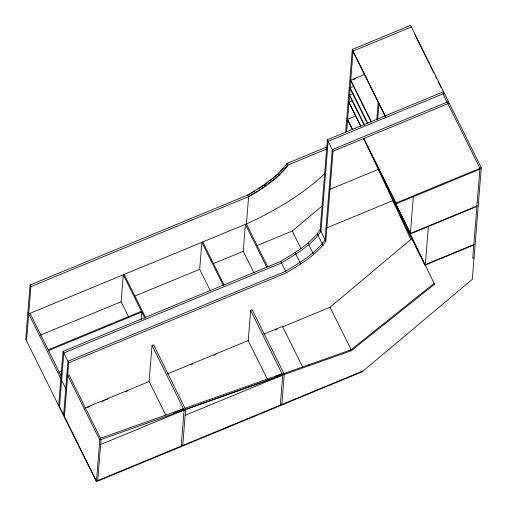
<?xml version="1.0" encoding="UTF-8"?>
<svg xmlns="http://www.w3.org/2000/svg" width="507" height="507" viewBox="0 0 507 507"><rect width="100%" height="100%" fill="white"/><g stroke="black" fill="none" stroke-linecap="round" stroke-linejoin="round"><path stroke-width="0.76" d="M254.666 191.114A64.338 21.795 -26.4 0 1 247.796 195.011L30.084 285.004L25.724 339.24L96.419 481.65L362.131 371.821L472.315 279.332L481.276 167.76L410.581 25.35L352.289 49.445L345.635 132.34M26.535 340.862L30.889 286.626L30.084 285.004M58.679 405.625L63.033 351.389L280.751 261.397C295.011 252.581 310.525 243.924 320.151 229.753L327.376 139.755L443.536 91.735L443.486 92.331M59.458 407.197L63.812 352.961L281.531 262.968C295.79 254.153 311.304 245.489 320.931 231.325L328.156 141.326L444.316 93.307M63.578 415.487L67.932 361.25L285.644 271.264C299.91 262.442 315.424 253.785 325.05 239.621L332.275 149.622L448.429 101.603M64.357 417.058L68.711 362.822L63.033 351.389M96.419 481.65L99.765 439.987L67.704 375.395L68.99 374.863L101.051 439.455L97.75 480.579M128.784 317.217L121.116 301.766L123.283 274.788L144.856 318.244M141.161 319.752L141.776 312.046L48.533 350.591M165.903 415.309L149.121 381.498L152.018 345.432L153.57 344.785L185.625 409.46M181.189 446.09L184.079 410.017L152.018 345.432M182.735 445.45L185.632 409.377L284.262 374.305L252.201 309.72L250.642 310.36L248.215 340.539L267.442 379.268M210.519 291.113L199.688 269.293L201.856 242.308L223.257 285.422M254.064 273.115L243.233 251.295L245.401 224.309L266.714 267.246M326.99 146.922L287.196 163.368L278.153 173.819L264.369 184.7L247.796 195.011L248.601 196.634L246.415 223.891L267.626 266.625M263.583 334.189L282.475 326.381L282.437 326.92L330.07 307.229L412.058 238.41M280.282 405.131L282.703 374.952M281.841 404.485L284.262 374.305M68.711 362.822L286.423 272.829C300.689 264.014 316.203 255.357 325.83 241.193L333.055 151.187L327.376 139.755M314.498 391.505L314.543 390.973M346.617 131.795L353.094 51.068L411.386 26.972M395.904 203.922L363.836 139.336L363.912 138.436L395.973 203.022L395.904 203.922L479.876 169.205M376.764 120.013L378.184 102.3M377.709 119.576L378.97 103.884M476.891 206.425L410.347 233.942L378.317 168.888L410.385 233.474L476.929 205.969M385.244 115.83L385.193 116.42L353.049 51.663M473.792 245.001L424.885 265.218L392.862 200.17L424.923 264.762L473.83 244.545M410.347 233.942L413.332 196.716M424.498 263.9L424.53 263.45L424.885 265.218M425.322 264.597L428.383 226.483M30.889 286.626L248.601 196.634A67.938 23.011 -26.4 0 0 265.174 186.329L278.964 175.441L288.008 164.997L327.059 148.849M256.612 245.762L292.241 231.034L321.907 206.134M99.765 439.987L351.294 350.705L434.55 284.243L409.922 233.081M248.601 196.634C260.23 189.694 271.967 182.558 281.467 172.767A67.938 23.011 -26.4 0 0 288.008 164.997L287.196 163.368A64.338 21.795 -26.4 0 1 285.422 165.878M364.603 74.428L350.762 80.15L371.358 121.648M353.632 79.498L355.819 78.591M353.791 86.253L350.147 87.762L367.955 123.632M353.214 93.434L349.57 94.936L364.596 125.21M352.638 100.652L348.993 102.154L360.876 126.053M355.629 116.002L347.618 119.31L352.859 129.868M333.055 151.187L449.208 103.168M363.836 139.336L364.248 139.165L363.912 138.436M28.703 313.884L246.415 223.891A114.747 38.868 -26.4 0 0 324.664 173.654M329.994 189.307L378.285 169.351M40.256 335.19L121.116 301.766M134.323 296.31L199.688 269.293M213.352 263.64L243.233 251.295M326.895 227.877L392.824 200.633M395.973 203.022L481.276 167.76M48.165 349.843L141.409 311.298M58.749 372.449L61.664 371.244M84.758 408.11L149.121 381.498M167.418 373.938L248.215 340.539M87.591 407.457L89.777 406.551M102.186 401.424L104.372 400.517M105.83 399.915L108.023 399.009M125.533 391.772L127.726 390.865M190.486 364.926L192.673 364.02M213.84 355.274L216.026 354.368M275.136 329.937L277.329 329.03M474.045 257.759L472.727 258.31L479.952 168.305L442.991 93.852M173.242 413.053L175.435 412.147M176.899 411.538L183.483 408.819L100.456 438.251M100.646 444.506L185.632 409.377M275.542 376.517L282.088 373.811L185.023 408.236M185.156 415.353L282.697 375.034L250.642 310.36M363.354 370.794L96.463 481.111L59.503 406.646M352.352 349.317L283.819 373.627L284.25 374.483M414.827 34.603L429.492 64.142M430.19 65.549L434.03 73.287M435.779 76.798L436.476 78.205M438.302 81.88L441.065 87.451M352.289 49.445L386.023 117.402M350.717 80.702L371.314 122.2M350.096 88.452L367.562 123.651M349.532 95.455L364.21 125.02M348.949 102.693L360.832 126.63M434.55 284.243L434.125 283.388L350.869 349.849L351.294 350.705M347.555 120.039L352.099 129.19M320.151 229.753L325.83 241.193M317.35 233.898L323.022 245.331M278.153 173.819L278.964 175.441M307.983 243.119L313.662 254.558M292.241 231.034L300.981 248.633M330.07 307.229L351.364 350.128M264.369 184.7L265.174 186.329M295.099 252.6L300.771 264.039M280.751 261.397L286.423 272.829M308.516 364.869L308.94 365.724M282.475 326.381L302.863 367.448M202.743 241.94L224.056 284.883M123.974 274.103L145.75 317.959M30.04 313.326L61.138 375.972M27.891 312.255L66.525 390.079M395.473 203.066L410.385 233.474M367.562 146.295L410.854 239.418M283.312 168.47A64.338 21.795 -26.4 0 1 275.143 176.544M274.072 177.456A64.338 21.795 -26.4 0 1 272.424 178.825M271.283 179.738A64.338 21.795 -26.4 0 1 270.123 180.65M268.323 182.013A64.338 21.795 -26.4 0 1 258.272 188.902"/></g></svg>
